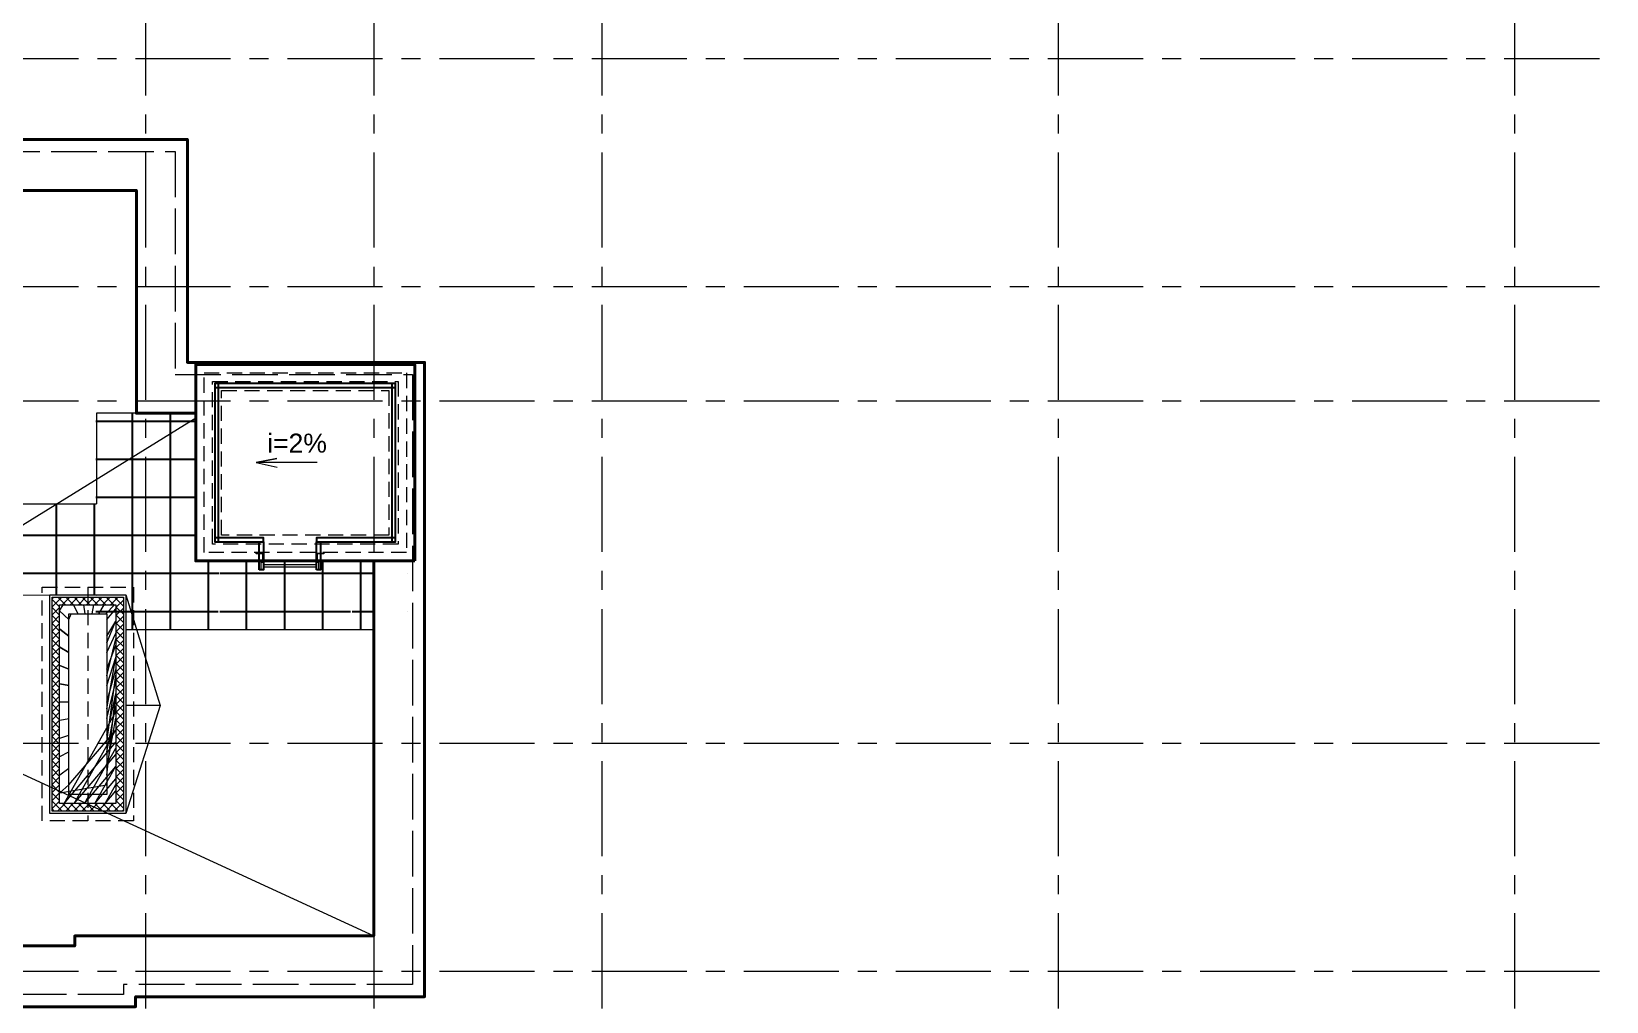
# Model space of a CAD drawing. Header units: millimetres. Extents: x -4447806 to 13389969, y -2188499 to 852203.
# Drawn here: x 4453108 to 4473818, y -580891 to -568140 of the extents above; entities that cross this region are included whole.
import ezdxf
from ezdxf import colors
from ezdxf.entities.mleader import LeaderData, LeaderLine
from ezdxf.math import Vec2, Vec3

# ---------------------------------------------------------------- set-up
doc = ezdxf.new("R2010")
doc.units = ezdxf.units.MM
for name, pattern in [('ACAD_ISO02W100', [15, 12, -3]), ('CENTER', [2, 1.25, -0.25, 0.25, -0.25]), ('HIDDEN', [6, 4, -2])]:
    doc.linetypes.add(name, pattern=pattern)
for name, color, linetype, lineweight in [('!!!_АР_отделка', 92, 'Continuous', 13), ('!!!_АР_перегородки блоки', 7, 'Continuous', 5), ('АР_Лестницы ограждение', 94, 'Continuous', 25), ('АР_Навесной фасад', 147, 'Continuous', 5), ('АР_Оси', 195, 'Continuous', 9), ('АР_Отметки', 250, 'Continuous', 15), ('АР_тонкая линия', 250, 'Continuous', 0), ('перекр 0.3', 181, 'Continuous', 30), ('пунктир', 251, 'Continuous', 13), ('РАЗМЕРЫ ВНУТРЕННИЕ', 137, 'Continuous', 5), ('Специальное оборудование', 7, 'Continuous', 9)]:
    doc.layers.add(name, color=color, linetype=linetype, lineweight=lineweight)
doc.layers.add('АР_Кровля дорожки', color=245, linetype='Continuous')
doc.styles.add('ISOCPEUR', font='isocpeur.ttf', dxfattribs={"width": 0.7})
doc.styles.get("Standard").update_dxf_attribs({"font": 'arial.ttf'})
pattern_1 = [(90, (4917936.985390573, -529762.6087647942), (-500.0000000000001, 0), []), (180, (4917936.985390573, -529762.6087647942), (-2.842170943040401e-14, -500), [])]

# ---------------------------------------------------------------- blocks, each defined once
blk = doc.blocks.new('LADDER_12760 - LADDER_12760-5164013-3_1 этаж')
at = {"layer": 'Специальное оборудование'}
for p, q in [((25.00000000001089, 95.00000000009393), (-50.00000000000482, 95.00000000009395)), ((-50.00000000000482, 95.00000000009395), (-50.00000000000483, 88.00000000009472)), ((-50.00000000000484, 88.00000000009472), (17.99999999999474, 88.00000000009472)), ((-2.099747042905164e-11, 1.904017958923043e-13), (24.99999999995375, 1.904017958923043e-13)), ((-2.099747042905164e-11, -76.19999999999982), (-2.099747042905164e-11, 1.861177878481613e-13)), ((17.99999999999475, 88.00000000009472), (17.99999999999473, 1.184385922670117e-13)), ((25.00000000001073, 5.075939668586216e-14), (25.00000000001089, 95.00000000009393)), ((24.99999999995375, 1.861177878481613e-13), (24.99999999995375, -76.19999999999982)), ((575.0000000000002, 95.00000000009253), (575.0000000000007, -3.383959779057477e-13)), ((650.000000000001, 95.00000000009253), (575.0000000000002, 95.00000000009253)), ((574.9999999998712, 1.904017958923096e-13), (599.9999999998744, 1.904017958923096e-13)), ((574.9999999998712, -76.19999999999982), (574.9999999998712, 1.861177878481613e-13)), ((582.0000000000011, -4.39914771277472e-13), (582.0000000000011, 88.00000000009248)), ((582.0000000000011, 88.00000000009248), (650.000000000001, 88.00000000009248)), ((599.9999999998744, 1.861177878481613e-13), (599.9999999998744, -76.19999999999982)), ((650.000000000001, 88.00000000009248), (650.000000000001, 95.00000000009253)), ((24.99999999995375, -76.19999999999982), (-2.099747042905164e-11, -76.19999999999982)), ((24.9999999999913, -25.39999999999994), (575.0000000000036, -25.39999999999994)), ((575.0000000000036, -45.39999999999994), (24.99999999999127, -45.39999999999994)), ((599.9999999998744, -76.19999999999982), (574.9999999998712, -76.19999999999982))]:
    blk.add_line(p, q, dxfattribs=at)
blk = doc.blocks.new('A$C6f2de472')
at = {"layer": 'АР_тонкая линия', "ltscale": 100}
for p, q in [((54.57592772785574, -68.52589298801445), (54.57592772785574, -734.3112859727285)), ((54.57592772785574, -734.3112859727285), (9.624901639340763, -509.7124210055539)), ((9.624901639340763, -509.7124210055539), (54.57592772785574, -734.3112859727285)), ((54.57592772785574, -734.3112859727285), (103.6099336369945, -505.6287240333957))]:
    blk.add_line(p, q, dxfattribs=at)
blk = doc.blocks.new('_DotSmall')
at = {"color": 0, "linetype": 'ByBlock', "const_width": 0.5}
blk.add_lwpolyline([(-0.0625, 0, 1), (0.0625, 0, 1)], format="xyb", close=True, dxfattribs=at)

msp = doc.modelspace()

# ---------------------------------------------------------------- hatches: boundary and pattern name
at = {"layer": '!!!_АР_отделка', "true_color": 0x000000}
h = msp.add_hatch(dxfattribs=at)
h.set_pattern_fill('ANSI37', color=18, scale=600, angle=180)
h.set_pattern_definition([(225, (4072862.831870616, -692645.1652368178), (53.03300858899106, -53.03300858899107), []), (315, (4072862.831870616, -692645.1652368178), (53.03300858899107, 53.03300858899105), [])])
h.paths.add_polyline_path([(4453377.885986059, -575575.9133641506), (4453378.398440413, -578388.1471428452), (4454317.884026535, -578388.1471428452), (4454317.371572182, -575575.9133641506)])
h.paths.add_polyline_path([(4453478.399219914, -575675.9133641506), (4454217.884806036, -575675.9133641506), (4454217.884026535, -578288.1471428452), (4453478.398440413, -578288.1471428452)], flags=16)
h.paths.add_polyline_path([(4454865.831870616, -576569.7198686555), (4454922.809712879, -576045.6652368178)])
at = {"layer": '!!!_АР_перегородки блоки', "lineweight": 5, "true_color": 0x000000}
h = msp.add_hatch(dxfattribs=at)
h.set_pattern_fill('ANSI32', color=18, scale=500, angle=180, style=0)
h.set_pattern_definition([(225, (8367827674.646345, 935613767.5365065), (132.5825214724777, -132.5825214724777), []), (225, (8367827586.257998, 935613767.5365065), (132.5825214724777, -132.5825214724777), [])])
h.paths.add_polyline_path([(4453478.399219914, -575675.9133641506), (4453479.424908123, -578288.1471428452), (4454216.857558826, -578288.1471428452), (4454215.831870616, -575675.9133641506)])
h.paths.add_polyline_path([(4453598.399219914, -575795.9133641506), (4454097.884806036, -575795.9133641506), (4454097.884026535, -578168.1471428452), (4453598.398440413, -578168.1471428452)], flags=16)
h.paths.add_polyline_path([(4455099.787555142, -576417.61060498), (4455099.787555142, -576029.61060498)])
at = {"layer": 'АР_Кровля дорожки', "ltscale": 120, "true_color": 0x636466}
h = msp.add_hatch(dxfattribs=at)
h.set_pattern_fill('ANSI37', color=251, scale=4000, angle=45, double=1)
h.set_pattern_definition(pattern_1)
h.paths.add_polyline_path([(4457608.012237004, -575999.0664054528), (4457607.684368185, -575099.2246862908), (4457325.012284868, -575099.2246862908), (4457325.012284868, -575999.0664054528), (4458046.334202234, -575999.0664054528), (4458047.988728278, -574999.0664035454), (4458047.848331205, -572859.1148335), (4457324.871887795, -572859.1148335), (4457325.012284868, -572859.1148335), (4458047.684396795, -572859.1148335), (4458048.012265614, -575999.0664054528)])
h.paths.add_polyline_path([(4457325.012284868, -575099.2246862908), (4455583.934148805, -575099.2246862908), (4455584.262017744, -575999.0664054528), (4453955.495786079, -575999.0664054528), (4453955.242243181, -573146.7972918525), (4457325.086610909, -573146.7972918525), (4457324.871911189, -573146.7972918525), (4455267.603617988, -573146.7972918525), (4455267.689962259, -575099.2246862908), (4455576.155758699, -575099.2246862908), (4455557.61856225, -575999.0664054528), (4457291.795367175, -575999.0664054528)])
h = msp.add_hatch(dxfattribs=at)
h.set_pattern_fill('ANSI37', color=251, scale=4000, angle=45, double=1)
h.set_pattern_definition(pattern_1)
h.paths.add_polyline_path([(4447439.138629032, -575545.9133641506), (4447439.452105317, -574348.2309057983), (4453978.926990974, -574348.2309057983), (4453978.613514689, -575545.9133641506)])

# ---------------------------------------------------------------- linework, layer by layer
at = {"layer": 'АР_Лестницы ограждение', "color": 18, "lineweight": 25, "true_color": 0x000000}
for points in [[(4455568.608947889, -574847.5824225288), (4455568.608947889, -572767.9771259369), (4455517.808584689, -572767.9771259369), (4455517.808584689, -574847.5824225288)], [(4455518.569688422, -572818.7774891369), (4457895.492809556, -572818.7774891369), (4457895.492809556, -572767.9771259369), (4455518.569688422, -572767.9771259369)], [(4457895.492809556, -574846.6660803466), (4457895.492809556, -572767.9771259369), (4457844.692446357, -572767.9771259369), (4457844.692446357, -574846.6660803466)], [(4455517.808584689, -574847.5824225288), (4456156.592694993, -574847.5824225288), (4456156.592694993, -574796.7820593287), (4455517.808584689, -574796.7820593287)], [(4456103.448416498, -575216.4800820558), (4456103.448416498, -574847.5824225288), (4456156.891162525, -574847.5824225288), (4456156.891162525, -575216.4800820558)], [(4456854.453578183, -574846.6660803466), (4457895.492809556, -574846.6660803466), (4457895.492809556, -574795.8657171465), (4456854.453578183, -574795.8657171465)], [(4456855.666162525, -575216.4800820558), (4456855.666162525, -574847.5824225288), (4456909.108908552, -574847.5824225288), (4456909.108908552, -575216.4800820558)]]:
    msp.add_lwpolyline(points, close=True, dxfattribs=at)
at = {"layer": 'АР_Навесной фасад', "color": 18, "lineweight": 40, "ltscale": 100, "true_color": 0x000000}
msp.add_lwpolyline([(4468528.396153491, -544744.2773813515), (4493867.841976023, -544744.2566407358), (4493867.848302594, -553244.1148335), (4490357.848302594, -553244.1148335), (4490357.848302594, -556244.1148334986), (4460842.848302594, -556244.1148335), (4460842.848302594, -557184.1148335, -0.1713588119262615), (4458311.409474204, -562846.5585806526, -0.1904546233486775), (4452116.080316303, -565725.4233379343), (4451357.727133222, -565725.4233379343), (4451357.727133222, -570229.1148335009), (4454487.727133202, -570229.1148334992), (4454487.727133241, -573159.1148334981), (4455267.63040009, -573159.1179079091)], format="xyb", dxfattribs=at)
for points in [[(4452027.727133222, -569559.1148335), (4455157.727133222, -569559.1148335), (4455157.727133261, -572489.1148335), (4458277.883247035, -572489.1148335), (4458277.883247035, -580829.1148335), (4454477.727133222, -580829.1148335), (4454477.727133222, -580959.1148334998), (4449087.721858628, -580959.122068644)], [(4457609.103575082, -575099.2246862908), (4457607.848302593, -580029.1148335), (4453677.727133222, -580029.1148335), (4453677.727133222, -580159.1159073599), (4448937.848302593, -580159.1222698225)]]:
    msp.add_lwpolyline(points, dxfattribs=at)
msp.add_lwpolyline([(4458147.887934438, -575099.2246862908), (4458147.808727971, -572519.2481228372), (4455267.610755793, -572519.2481228372), (4455267.689962259, -575099.2246862908)], close=True, dxfattribs=at)
at = {"layer": 'АР_Оси', "linetype": 'CENTER', "ltscale": 1000}
for p, q in [((4454609.103575081, -537731.647897041), (4454609.103575081, -592350.6727399732)), ((4457609.103575081, -537731.6478970409), (4457609.103575082, -592350.6727399732)), ((4460609.103575082, -537731.647897041), (4460609.103575082, -592350.6727399732)), ((4466609.103575082, -537731.647897041), (4466609.103575082, -592350.6727399732)), ((4472609.103575082, -537731.647897041), (4472609.103575082, -592350.6727399732)), ((4424474.15437112, -568494.1148335), (4507652.55642584, -568494.1148335)), ((4424474.15437112, -571494.1148335), (4507652.55642584, -571494.1148335)), ((4424474.15437112, -572994.1148335), (4507652.55642584, -572994.1148335)), ((4424474.15437112, -577494.1148335), (4507652.55642584, -577494.1148335)), ((4424474.15437112, -580494.1148335), (4507652.55642584, -580494.1148335))]:
    msp.add_line(p, q, dxfattribs=at)
at = {"layer": 'АР_тонкая линия', "ltscale": 100}
for p, q in [((4455267.632320818, -573221.6813994708), (4449960.662422907, -576507.120495357)), ((4454347.883247035, -575545.9133641506), (4454800.191908266, -577001.3642578716)), ((4449960.662422907, -576507.120495357), (4457607.848302594, -580029.1148335)), ((4454800.191908266, -577001.3642578716), (4454347.883247035, -578418.1471428452)), ((4454800.191908266, -577001.3642578716), (4454347.883247035, -577001.3642578716))]:
    msp.add_line(p, q, dxfattribs=at)
at = {"layer": 'АР_тонкая линия', "color": 18, "ltscale": 100, "true_color": 0x000000}
for points in [[(4447439.295367175, -574348.2309057983), (4453963.966887868, -574348.2309057983)], [(4447953.043142539, -575545.9133641506), (4453963.966887868, -575548.2309057983)]]:
    msp.add_lwpolyline(points, dxfattribs=at)
for points in [[(4453348.399219914, -575545.9133641506), (4454347.883247035, -575545.9133641506), (4454347.883247035, -578418.1471428452), (4453348.399219914, -578418.1471428452)], [(4453378.399219914, -575575.9133641506), (4454317.883247035, -575575.9133641506), (4454317.883247035, -578388.1471428452), (4453378.399219914, -578388.1471428452)], [(4453478.399219914, -575675.9133641506), (4454217.883247035, -575675.9133641506), (4454217.883247035, -578288.1471428452), (4453478.399219914, -578288.1471428452)], [(4453598.399219914, -575795.9133641506), (4454097.883247035, -575795.9133641506), (4454097.883247035, -578168.1471428452), (4453598.399219914, -578168.1471428452)]]:
    msp.add_lwpolyline(points, close=True, dxfattribs=at)
at = {"layer": 'перекр 0.3', "color": 7, "linetype": 'HIDDEN', "lineweight": 5, "ltscale": 50}
msp.add_line((4453848.141233474, -575445.9133641506), (4453848.141233474, -578518.1471428452), dxfattribs=at)
for points in [[(4455377.749347976, -572629.236404564), (4458037.749342254, -572629.236404564), (4458037.749342254, -574989.236404564), (4455377.749347976, -574989.236404564)], [(4455487.749347976, -572739.236404564), (4457927.749342254, -572739.236404564), (4457927.749342254, -574879.236404564), (4455487.749347976, -574879.236404564)], [(4455607.749347976, -572859.236404564), (4457807.749342254, -572859.236404564), (4457807.749342254, -574759.236404564), (4455607.749347976, -574759.236404564)], [(4453248.399219914, -575445.9133641506), (4454447.883247035, -575445.9133641506), (4454447.883247035, -578518.1471428452), (4453248.399219914, -578518.1471428452)]]:
    msp.add_lwpolyline(points, close=True, dxfattribs=at)
at = {"layer": 'пунктир', "color": 2, "linetype": 'ACAD_ISO02W100', "ltscale": 50}
msp.add_lwpolyline([(4451867.727133222, -569719.1148335), (4454997.727133224, -569719.1148335), (4454997.727133263, -572649.1148335), (4458117.883247035, -572649.1148335), (4458117.883247035, -580669.1148335), (4454317.727133222, -580669.1148335), (4454317.727133222, -580799.1150482718), (4448927.721646598, -580799.1222834163)], dxfattribs=at)
at = {"layer": 'РАЗМЕРЫ ВНУТРЕННИЕ', "color": 18, "true_color": 0x000000}
for points in [[(4454487.727133241, -573159.114833499), (4453963.966887868, -573159.1148335042), (4453963.966887868, -574348.2309057983)], [(4454347.588331779, -575545.9133641506), (4454347.588331779, -575999.3441422249), (4457607.848302594, -575999.0664054528)]]:
    msp.add_lwpolyline(points, dxfattribs=at)

# ---------------------------------------------------------------- block references
at = {"layer": 'АР_тонкая линия', "ltscale": 100, "xscale": 1.2, "yscale": 1.2, "zscale": 1.2, "rotation": 270}
msp.add_blockref('A$C6f2de472', (4456944.999691119, -573741.8782434799), dxfattribs=at)
at = {"layer": 'Специальное оборудование', "xscale": -1.2705, "yscale": 1.2705, "zscale": 1.2705}
msp.add_blockref('LADDER_12760 - LADDER_12760-5164013-3_1 этаж', (4456887.428662525, -575119.6679820558), dxfattribs=at)

# ---------------------------------------------------------------- texts
at = {"layer": 'АР_тонкая линия', "ltscale": 100, "insert": (4456206.447425227, -573426.2667264061), "char_height": 250.0000000000001, "width": 682.5000000000002, "attachment_point": 1}
msp.add_mtext('i=2%', dxfattribs=at)

# ---------------------------------------------------------------- leaders
at = {"layer": 'АР_Отметки'}
ml = msp.add_multileader_mtext('Standard', dxfattribs=at)
ml.set_content('+19,400', color=256, style='ISOCPEUR')
ml.set_leader_properties(color=256, linetype='Continuous', lineweight=-1)
ml.set_arrow_properties(name='DOTSMALL')
ml.build(insert=Vec2(0, 0))
ml.multileader.update_dxf_attribs({"has_text_frame": 1, "text_left_attachment_type": 4, "text_right_attachment_type": 4, "dogleg_length": 100, "arrow_head_size": 180})
ctx = ml.context
ctx.base_point, ctx.char_height, ctx.arrow_head_size, ctx.landing_gap_size, ctx.plane_origin = Vec3(4490999.904235704, -595900.8219466365), 250, 180, 50, Vec3(4490918.510785855, -597611.5139204648)
ctx.left_attachment, ctx.right_attachment = 4, 4
notes = []
notes.append((ctx, [(0, (0, 0, 0), (0, 0), (1, 0), 1, [])]))
ctx.mtext.insert, ctx.mtext.width, ctx.mtext.defined_height, ctx.mtext.line_spacing_style, ctx.mtext.flow_direction = Vec3(4491049.904235704, -595567.4886133032), 696.0352958708361, 776.4611150313478, 2, 5
ml = msp.add_multileader_mtext('Standard', dxfattribs=at)
ml.set_content('%%P0,000', color=256, style='ISOCPEUR')
ml.set_leader_properties(color=256, linetype='Continuous', lineweight=-1)
ml.set_arrow_properties(name='DOTSMALL')
ml.build(insert=Vec2(0, 0))
ml.multileader.update_dxf_attribs({"has_text_frame": 1, "text_left_attachment_type": 4, "text_right_attachment_type": 4, "dogleg_length": 100, "arrow_head_size": 180})
ctx = ml.context
ctx.base_point, ctx.char_height, ctx.arrow_head_size, ctx.landing_gap_size, ctx.plane_origin = Vec3(4512057.738082781, -603050.3410696584), 250, 180, 50, Vec3(4511976.344632998, -604317.905261874)
ctx.left_attachment, ctx.right_attachment = 4, 4
notes.append((ctx, [(0, (0, 0, 0), (0, 0), (1, 0), 1, [])]))
ctx.mtext.insert, ctx.mtext.width, ctx.mtext.line_spacing_style, ctx.mtext.flow_direction = Vec3(4512107.738082781, -602717.007736325), 852.6970314602484, 2, 5
for ctx, leaders in notes:
    for number, flags, end, landing, length, lines in leaders:
        leader = LeaderData()
        leader.index, (leader.has_last_leader_line, leader.has_dogleg_vector, leader.attachment_direction) = number, flags
        leader.last_leader_point, leader.dogleg_vector, leader.dogleg_length = Vec3(end), Vec3(landing), length
        for number, points, colour, breaks in lines:
            line = LeaderLine()
            line.index, line.vertices, line.color, line.breaks = number, Vec3.list(points), colors.encode_raw_color(colour), breaks
            leader.lines.append(line)
        ctx.leaders.append(leader)

doc.saveas('drawing.dxf')
